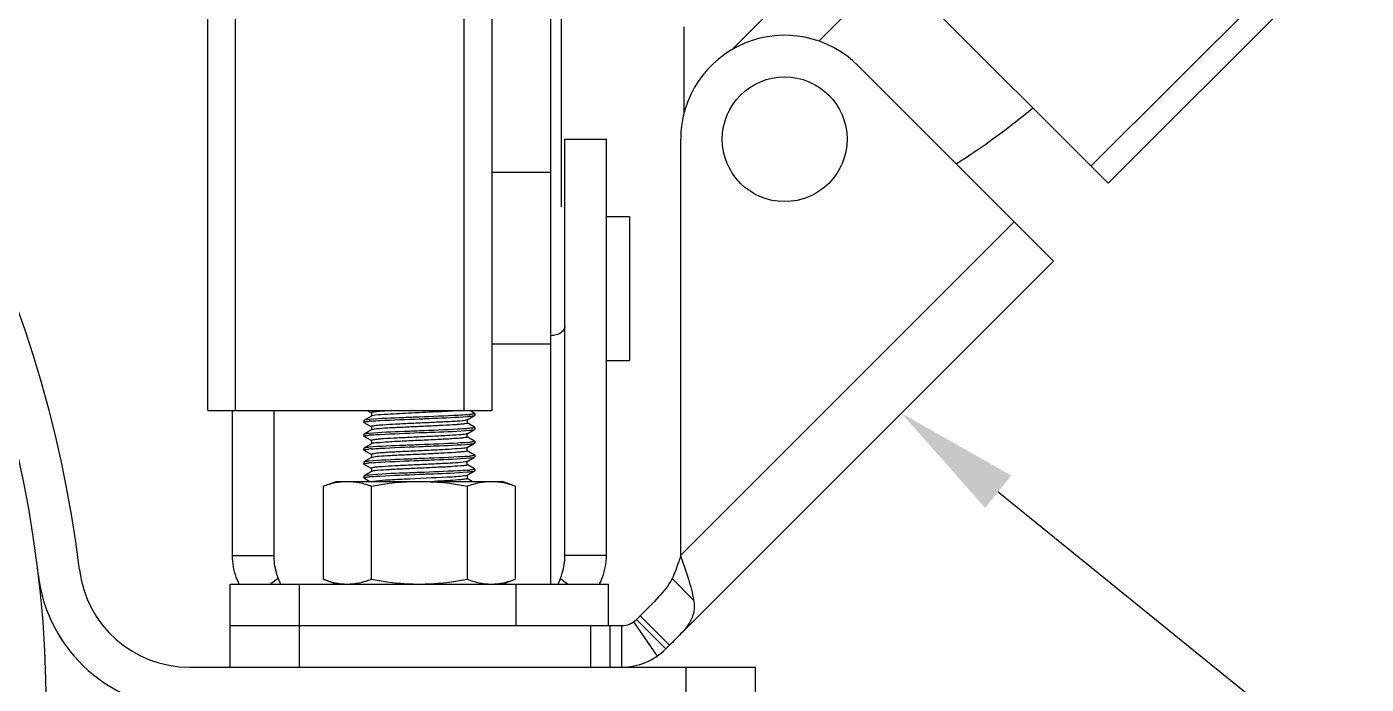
# Model space of a CAD drawing. Extents: x 4995099 to 5303443, y 4627657 to 4889583.
# Drawn here: x 5050194 to 5052343, y 4773080 to 4774135 of the extents above; entities that cross this region are included whole.
import ezdxf

# ---------------------------------------------------------------- set-up
doc = ezdxf.new("R2010")
doc.units = 0
doc.header["$LTSCALE"] = 1000
doc.header["$MEASUREMENT"] = 0
doc.layers.get('0').update_dxf_attribs({"color": 4, "linetype": 'CONTINUOUS'})

msp = doc.modelspace()

# ---------------------------------------------------------------- linework, layer by layer
at = {"linetype": 'Continuous'}
for p, q in [((5051051.9, 4773846.1), (5051051.9, 4777613.2)), ((5050484.7, 4773519.2), (5050484.7, 4777218.7)), ((5050529.2, 4773519.2), (5050529.2, 4777218.7)), ((5050896.2, 4773519.2), (5050896.2, 4777218.7)), ((5050940.7, 4773519.2), (5050940.7, 4777218.7)), ((5051901.7, 4773911.4), (5055083.4, 4777093.1)), ((5051929.2, 4773883.9), (5055111, 4777065.6)), ((5051324.9, 4774097.5), (5051795.5, 4774568.1)), ((5051035.2, 4773241.1), (5051035.2, 4774516.8)), ((5051465.2, 4774111.9), (5051858.4, 4774505.2)), ((5051606.8, 4774206.3), (5051929.2, 4773883.9)), ((5051606.8, 4774206.3), (5051929.2, 4773883.9)), ((5051248.9, 4773995.4), (5051248.9, 4774135)), ((5051841.6, 4773759.2), (5051528.1, 4774072.6)), ((5051057.5, 4773286.8), (5051057.5, 4773954.6)), ((5051057.5, 4773954.6), (5051124.2, 4773954.6)), ((5051124.2, 4773286.8), (5051124.2, 4773954.6)), ((5051243.3, 4773954.6), (5051243.3, 4773286.7)), ((5050940.7, 4773901.9), (5051035.2, 4773901.9)), ((5051124.2, 4773830.9), (5051161.4, 4773830.9)), ((5051243.3, 4773286.7), (5051778.7, 4773822.1)), ((5051841.6, 4773759.2), (5051219.4, 4773137)), ((5050940.7, 4773626.6), (5051035.2, 4773626.6)), ((5051124.2, 4773599.7), (5051161.4, 4773599.7)), ((5050484.7, 4773519.2), (5050940.7, 4773519.2)), ((5050523.6, 4773519.2), (5050523.6, 4773286.8)), ((5050590.4, 4773519.2), (5050590.4, 4773286.8)), ((5050741, 4773519.2), (5050747.2, 4773515.6)), ((5050912.7, 4773514.7), (5050904.9, 4773519.2)), ((5050735.1, 4773503.6), (5050734.9, 4773503.3)), ((5050734.9, 4773503.3), (5050734.9, 4773500.6)), ((5050735.1, 4773500.3), (5050734.9, 4773500.6)), ((5050747.2, 4773510.6), (5050735.1, 4773503.6)), ((5050735.1, 4773500.3), (5050747.2, 4773493.3)), ((5050747, 4773515.9), (5050747, 4773510.3)), ((5050900.6, 4773504.5), (5050912.7, 4773511.4)), ((5050912.7, 4773492.5), (5050900.6, 4773499.5)), ((5050900.8, 4773504.7), (5050900.8, 4773499.2)), ((5050912.7, 4773514.7), (5050912.9, 4773514.5)), ((5050912.7, 4773511.4), (5050912.9, 4773511.7)), ((5050912.9, 4773514.5), (5050912.9, 4773511.7)), ((5050735.1, 4773481.3), (5050734.9, 4773481.1)), ((5050734.9, 4773481.1), (5050734.9, 4773478.3)), ((5050735.1, 4773478.1), (5050734.9, 4773478.3)), ((5050747.2, 4773488.3), (5050735.1, 4773481.3)), ((5050735.1, 4773478.1), (5050747.2, 4773471.1)), ((5050747, 4773493.6), (5050747, 4773488.1)), ((5050900.6, 4773482.2), (5050912.7, 4773489.2)), ((5050912.7, 4773470.2), (5050900.6, 4773477.2)), ((5050900.8, 4773476.9), (5050900.8, 4773482.5)), ((5050912.7, 4773492.5), (5050912.9, 4773492.2)), ((5050912.7, 4773489.2), (5050912.9, 4773489.4)), ((5050912.9, 4773492.2), (5050912.9, 4773489.4)), ((5050735.1, 4773459.1), (5050734.9, 4773458.9)), ((5050734.9, 4773458.9), (5050734.9, 4773456.1)), ((5050735.1, 4773455.8), (5050734.9, 4773456.1)), ((5050747.2, 4773466.1), (5050735.1, 4773459.1)), ((5050735.1, 4773455.8), (5050747.2, 4773448.8)), ((5050747, 4773471.4), (5050747, 4773465.8)), ((5050747.5, 4773466.2), (5050747.2, 4773466.1)), ((5050900.6, 4773460), (5050912.7, 4773467)), ((5050912.7, 4773448), (5050900.6, 4773455)), ((5050900.8, 4773454.7), (5050900.8, 4773460.2)), ((5050912.7, 4773470.2), (5050912.9, 4773470)), ((5050912.7, 4773467), (5050912.9, 4773467.2)), ((5050912.9, 4773470), (5050912.9, 4773467.2)), ((5050735.1, 4773436.9), (5050734.9, 4773436.6)), ((5050734.9, 4773436.6), (5050734.9, 4773433.8)), ((5050735.1, 4773433.6), (5050734.9, 4773433.8)), ((5050747.2, 4773443.8), (5050735.1, 4773436.9)), ((5050735.1, 4773433.6), (5050747.2, 4773426.6)), ((5050747, 4773449.1), (5050747, 4773443.6)), ((5050900.6, 4773437.7), (5050900.3, 4773437.6)), ((5050900.6, 4773437.7), (5050912.7, 4773444.7)), ((5050900.8, 4773432.4), (5050900.8, 4773438)), ((5050912.7, 4773448), (5050912.9, 4773447.7)), ((5050912.7, 4773444.7), (5050912.9, 4773445)), ((5050912.9, 4773447.7), (5050912.9, 4773445)), ((5050735.1, 4773414.6), (5050734.9, 4773414.4)), ((5050734.9, 4773414.4), (5050734.9, 4773411.6)), ((5050735.1, 4773411.3), (5050734.9, 4773411.6)), ((5050747.2, 4773421.6), (5050735.1, 4773414.6)), ((5050747, 4773426.9), (5050747, 4773421.3)), ((5050912.7, 4773425.7), (5050900.6, 4773432.7)), ((5050900.6, 4773415.5), (5050912.7, 4773422.5)), ((5050900.8, 4773415.8), (5050900.8, 4773410.2)), ((5050912.7, 4773425.7), (5050912.9, 4773425.5)), ((5050912.7, 4773422.5), (5050912.9, 4773422.7)), ((5050912.9, 4773425.5), (5050912.9, 4773422.7)), ((5050669.8, 4773398.2), (5050690.4, 4773405.7)), ((5050669.8, 4773398.2), (5050669.8, 4773248.7)), ((5050690.4, 4773405.7), (5050957.4, 4773405.7)), ((5050735.1, 4773411.3), (5050744.8, 4773405.7)), ((5050746.9, 4773398.2), (5050746.9, 4773248.7)), ((5050908.8, 4773405.7), (5050900.6, 4773410.5)), ((5050901, 4773398.2), (5050901, 4773248.7)), ((5050978, 4773398.2), (5050957.4, 4773405.7)), ((5050978, 4773398.2), (5050978, 4773248.7)), ((5050523.6, 4773286.8), (5050590.4, 4773286.8)), ((5051124.2, 4773286.8), (5051057.5, 4773286.8)), ((5050520.3, 4773241.1), (5051127.5, 4773241.1)), ((5050520.3, 4773107.7), (5050520.3, 4773241.1)), ((5050597.4, 4773250), (5050585.9, 4773241.2)), ((5050597.4, 4773250), (5050601, 4773241.1)), ((5050631.5, 4773174.4), (5050631.5, 4773241.1)), ((5050690.4, 4773241.1), (5050669.8, 4773248.7)), ((5050957.4, 4773241.1), (5050978, 4773248.7)), ((5050979.6, 4773174.4), (5050979.6, 4773241.1)), ((5051046.8, 4773241.1), (5051050.4, 4773250)), ((5051050.4, 4773250), (5051061.9, 4773241.2)), ((5051127.5, 4773174.4), (5051127.5, 4773241.1)), ((5051229.6, 4773249.9), (5051264.1, 4773215.4)), ((5051167.6, 4773180.3), (5051205.4, 4773125.3)), ((5051178.2, 4773190.1), (5051172.3, 4773184.2)), ((5051219.4, 4773137), (5051172.3, 4773184.2)), ((5051225.4, 4773142.9), (5051178.2, 4773190.1)), ((5050520.3, 4773174.4), (5051148.7, 4773174.4)), ((5050631.5, 4773107.7), (5050631.5, 4773174.4)), ((5051099.1, 4773107.7), (5051099.1, 4773174.4)), ((5051130, 4773107.7), (5051130, 4773174.4)), ((5051148.7, 4773107.7), (5051148.7, 4773174.4)), ((5050455.1, 4773107.7), (5051363.3, 4773107.7)), ((5051252.1, 4772974.2), (5051252.1, 4773107.7)), ((5051363.3, 4772974.2), (5051363.3, 4773107.7))]:
    msp.add_line(p, q, dxfattribs=at)
msp.add_line((5051161.4, 4773830.9), (5051161.4, 4773599.7))
msp.add_lwpolyline([(5051752.9, 4773389.2), (5052306.3, 4772940.6)])
for centre, radius in [((5048410.5, 4773041), 1814.5), ((5051410.2, 4773954.6), 100.1)]:
    msp.add_circle(centre, radius, dxfattribs=at)
for centre, radius, start, end in [((5048410.5, 4773041), 1881.3, 6.8242, 173.1758), ((5051410.2, 4773954.6), 166.8, 45, 180), ((5051093.6, 4774857.1), 1112.2, 302.134, 309.9808), ((5050767, 4773248.4), 254.8, 94.4581, 95.3147), ((5050750.3, 4773502.7), 8.49, 105.0931, 106.1411), ((5050882.2, 4773751.1), 239.2, 274.444, 275.509), ((5050766.7, 4773229.7), 251.2, 94.457, 95.3557), ((5050874, 4773829.5), 340.2, 274.4234, 274.5497), ((5050766.6, 4773207.9), 250.8, 94.4561, 95.3622), ((5050882.2, 4773706.9), 239.5, 274.4414, 275.5078), ((5050766.8, 4773183.1), 253.4, 94.457, 95.331), ((5050882.1, 4773685.9), 240.7, 274.4467, 275.4882), ((5050767, 4773159.4), 254.8, 94.4581, 95.3147), ((5050750.3, 4773413.7), 8.49, 105.0931, 106.1411), ((5050882.2, 4773662.1), 239.2, 274.444, 275.509), ((5050455.1, 4773285.6), 177.9, 186.8242, 270), ((5050455.1, 4773285.6), 244.7, 186.8242, 270), ((5051148.7, 4773207.8), 33.4, 270, 315), ((5051148.7, 4773207.8), 100.1, 270, 315)]:
    msp.add_arc(centre, radius, start, end, dxfattribs=at)
for points, knots in [([(5051057.5, 4773655.2), (5051057.5, 4773653.2), (5051056.1, 4773648.7), (5051050.9, 4773643.6), (5051043.7, 4773640.3), (5051038.1, 4773639.5), (5051035.2, 4773639.5)], [0, 0, 0, 0, 0.209483, 0.444656, 0.71201, 1, 1, 1, 1]), ([(5050778.7, 4773519.2), (5050774.2, 4773518.9), (5050766.7, 4773518.4), (5050756.1, 4773517.9), (5050751.2, 4773516.7), (5050747, 4773516.6), (5050747, 4773515.9)], [0, 0, 0, 0, 0.415981, 0.731164, 0.928613, 1, 1, 1, 1]), ([(5050886.1, 4773519.2), (5050874.4, 4773518.3), (5050847.8, 4773516.9), (5050808.3, 4773515.4), (5050774.3, 4773512.9), (5050754.5, 4773512.6), (5050748.1, 4773510.9)], [0, 0, 0, 0, 0.256105, 0.576785, 0.855532, 1, 1, 1, 1]), ([(5050734.9, 4773500.6), (5050734.9, 4773500.7), (5050735.4, 4773500.9), (5050735.7, 4773501), (5050736, 4773501.1)], [0, 0, 0, 0, 0.313847, 1, 1, 1, 1]), ([(5050743.3, 4773504.9), (5050742.3, 4773504.8), (5050739.6, 4773504.4), (5050736.6, 4773504.4), (5050735.1, 4773503.6)], [0, 0, 0, 0, 0.37952, 1, 1, 1, 1]), ([(5050736, 4773501.1), (5050736.4, 4773501.2), (5050738.8, 4773501.7), (5050741.3, 4773501.9), (5050743.3, 4773502.1)], [0, 0, 0, 0, 0.163234, 1, 1, 1, 1]), ([(5050823.9, 4773508.9), (5050815.6, 4773508.6), (5050788.7, 4773507.4), (5050761.8, 4773506.6), (5050743.3, 4773504.9)], [0, 0, 0, 0, 0.308576, 1, 1, 1, 1]), ([(5050897.2, 4773503.6), (5050886.3, 4773502), (5050866.9, 4773501.3), (5050838.5, 4773499.8), (5050812.5, 4773498.7), (5050788, 4773497.5), (5050769.7, 4773496.5), (5050758.4, 4773495.6), (5050752.2, 4773495), (5050749.3, 4773494.4), (5050747, 4773494.1), (5050747, 4773493.6)], [0, 0, 0, 0, 0.218787, 0.386207, 0.566108, 0.736243, 0.875583, 0.928118, 0.966979, 0.991, 1, 1, 1, 1]), ([(5050747.1, 4773502.4), (5050751.9, 4773502.8), (5050777.4, 4773504.4), (5050803, 4773505.3), (5050823.9, 4773506.1)], [0, 0, 0, 0, 0.184575, 1, 1, 1, 1]), ([(5050748, 4773510.9), (5050747.8, 4773510.8), (5050747.6, 4773510.7), (5050747.3, 4773510.6), (5050747.2, 4773510.6)], [0, 0, 0, 0, 0.572041, 1, 1, 1, 1]), ([(5050900.8, 4773499.2), (5050900.8, 4773498.7), (5050898.6, 4773498.4), (5050895.7, 4773497.8), (5050889.8, 4773497.2), (5050878.7, 4773496.3), (5050860.8, 4773495.4), (5050836.7, 4773494.2), (5050811.1, 4773493.1), (5050782.5, 4773491.6), (5050762.8, 4773490.8), (5050751.6, 4773489.3)], [0, 0, 0, 0, 0.00884, 0.032379, 0.070466, 0.122006, 0.258971, 0.426878, 0.605536, 0.773444, 1, 1, 1, 1]), ([(5050900.7, 4773512.6), (5050896, 4773512.2), (5050870.4, 4773510.7), (5050844.8, 4773509.7), (5050823.9, 4773508.9)], [0, 0, 0, 0, 0.184436, 1, 1, 1, 1]), ([(5050823.9, 4773506.1), (5050831.5, 4773506.4), (5050857.1, 4773507.5), (5050882.7, 4773508.4), (5050900.6, 4773509.8)], [0, 0, 0, 0, 0.297863, 1, 1, 1, 1]), ([(5050900.6, 4773504.5), (5050900.4, 4773504.4), (5050899.3, 4773504), (5050898.2, 4773503.8), (5050897.2, 4773503.6)], [0, 0, 0, 0, 0.147905, 1, 1, 1, 1]), ([(5050900.6, 4773509.8), (5050903.4, 4773510), (5050907.3, 4773510.6), (5050911.6, 4773510.8), (5050912.7, 4773511.4)], [0, 0, 0, 0, 0.683734, 1, 1, 1, 1]), ([(5050912.1, 4773514), (5050911.7, 4773513.9), (5050909.4, 4773513.4), (5050907.1, 4773513.2), (5050905.1, 4773513)], [0, 0, 0, 0, 0.157623, 1, 1, 1, 1]), ([(5050912.9, 4773514.5), (5050912.9, 4773514.4), (5050912.6, 4773514.1), (5050912.3, 4773514.1), (5050912.1, 4773514)], [0, 0, 0, 0, 0.324871, 1, 1, 1, 1]), ([(5050734.9, 4773478.3), (5050734.9, 4773478.4), (5050735.3, 4773478.7), (5050735.6, 4773478.8), (5050735.8, 4773478.8)], [0, 0, 0, 0, 0.318631, 1, 1, 1, 1]), ([(5050743.3, 4773482.7), (5050742.3, 4773482.6), (5050739.6, 4773482.2), (5050736.6, 4773482.2), (5050735.1, 4773481.3)], [0, 0, 0, 0, 0.379704, 1, 1, 1, 1]), ([(5050735.8, 4773478.8), (5050736.2, 4773478.9), (5050738.6, 4773479.4), (5050741.1, 4773479.7), (5050743.2, 4773479.9)], [0, 0, 0, 0, 0.159226, 1, 1, 1, 1]), ([(5050823.9, 4773486.7), (5050815.6, 4773486.3), (5050788.8, 4773485.2), (5050761.9, 4773484.4), (5050743.3, 4773482.7)], [0, 0, 0, 0, 0.308379, 1, 1, 1, 1]), ([(5050898.8, 4773481.7), (5050895.1, 4773480.9), (5050884.8, 4773480.2), (5050866.1, 4773478.9), (5050841.9, 4773477.8), (5050815.4, 4773476.5), (5050790, 4773475.3), (5050770.9, 4773474.3), (5050759, 4773473.4), (5050752.5, 4773472.8), (5050749.5, 4773472.2), (5050747, 4773471.8), (5050747, 4773471.4)], [0, 0, 0, 0, 0.074051, 0.202548, 0.368862, 0.551322, 0.726125, 0.870472, 0.925123, 0.96561, 0.990669, 1, 1, 1, 1]), ([(5050747.1, 4773480.2), (5050751.8, 4773480.6), (5050777.4, 4773482.1), (5050803, 4773483), (5050823.9, 4773483.9)], [0, 0, 0, 0, 0.184524, 1, 1, 1, 1]), ([(5050751.6, 4773489.3), (5050751.1, 4773489.2), (5050749.6, 4773489), (5050748.1, 4773488.8), (5050747.2, 4773488.3)], [0, 0, 0, 0, 0.360643, 1, 1, 1, 1]), ([(5050900.8, 4773476.9), (5050900.8, 4773476.4), (5050898.2, 4773476.1), (5050894.9, 4773475.4), (5050887.9, 4773474.9), (5050875.1, 4773473.9), (5050854.9, 4773472.8), (5050828.2, 4773471.6), (5050800.9, 4773470.3), (5050776.7, 4773469.2), (5050759.5, 4773467.6), (5050750.2, 4773467.3), (5050747.5, 4773466.2)], [0, 0, 0, 0, 0.009911, 0.036684, 0.079861, 0.138026, 0.290611, 0.473012, 0.659513, 0.823824, 0.942824, 1, 1, 1, 1]), ([(5050900.2, 4773490.3), (5050895.5, 4773489.9), (5050870.1, 4773488.4), (5050844.6, 4773487.5), (5050823.9, 4773486.7)], [0, 0, 0, 0, 0.18595, 1, 1, 1, 1]), ([(5050823.9, 4773483.9), (5050832.3, 4773484.2), (5050859.4, 4773485.4), (5050886.5, 4773486.1), (5050905.1, 4773488)], [0, 0, 0, 0, 0.310578, 1, 1, 1, 1]), ([(5050900.6, 4773482.2), (5050900.4, 4773482.1), (5050899.8, 4773481.9), (5050899.2, 4773481.7), (5050898.8, 4773481.7)], [0, 0, 0, 0, 0.388593, 1, 1, 1, 1]), ([(5050909.9, 4773491.3), (5050909.3, 4773491.2), (5050906.3, 4773490.8), (5050903.4, 4773490.6), (5050901, 4773490.4)], [0, 0, 0, 0, 0.190828, 1, 1, 1, 1]), ([(5050905.1, 4773488), (5050906.1, 4773488), (5050908.6, 4773488.4), (5050911.3, 4773488.4), (5050912.7, 4773489.2)], [0, 0, 0, 0, 0.377935, 1, 1, 1, 1]), ([(5050912.9, 4773492.2), (5050912.9, 4773492.1), (5050911.9, 4773491.4), (5050910.8, 4773491.4), (5050909.9, 4773491.3)], [0, 0, 0, 0, 0.093121, 1, 1, 1, 1]), ([(5050734.9, 4773456.1), (5050734.9, 4773456.2), (5050735.4, 4773456.5), (5050735.7, 4773456.5), (5050735.9, 4773456.6)], [0, 0, 0, 0, 0.315061, 1, 1, 1, 1]), ([(5050743.2, 4773460.4), (5050742.2, 4773460.3), (5050739.5, 4773459.9), (5050736.6, 4773459.9), (5050735.1, 4773459.1)], [0, 0, 0, 0, 0.37931, 1, 1, 1, 1]), ([(5050735.9, 4773456.6), (5050736.3, 4773456.7), (5050738.7, 4773457.2), (5050741.1, 4773457.4), (5050743.2, 4773457.6)], [0, 0, 0, 0, 0.163145, 1, 1, 1, 1]), ([(5050823.9, 4773464.4), (5050815.6, 4773464.1), (5050788.7, 4773462.9), (5050761.7, 4773462.1), (5050743.2, 4773460.4)], [0, 0, 0, 0, 0.308852, 1, 1, 1, 1]), ([(5050899.9, 4773459.7), (5050896.8, 4773458.8), (5050887.3, 4773458.2), (5050869.5, 4773456.8), (5050845.3, 4773455.7), (5050818.2, 4773454.4), (5050792, 4773453.2), (5050772.1, 4773452.2), (5050759.6, 4773451.2), (5050752.8, 4773450.6), (5050749.6, 4773449.9), (5050747, 4773449.6), (5050747, 4773449.1)], [0, 0, 0, 0, 0.062951, 0.18524, 0.350271, 0.535399, 0.715185, 0.864922, 0.92187, 0.964113, 0.990297, 1, 1, 1, 1]), ([(5050747.1, 4773458), (5050751.8, 4773458.3), (5050777.4, 4773459.9), (5050803, 4773460.8), (5050823.9, 4773461.6)], [0, 0, 0, 0, 0.18453, 1, 1, 1, 1]), ([(5050900.8, 4773454.7), (5050900.8, 4773454.2), (5050898.3, 4773453.9), (5050895.2, 4773453.2), (5050888.5, 4773452.7), (5050876.4, 4773451.7), (5050856.9, 4773450.7), (5050831, 4773449.4), (5050804.2, 4773448.2), (5050780, 4773447.1), (5050761.7, 4773445.8), (5050751.8, 4773445.1), (5050748.4, 4773444.3)], [0, 0, 0, 0, 0.00951, 0.035123, 0.076469, 0.132247, 0.279239, 0.456494, 0.640275, 0.805971, 0.931424, 1, 1, 1, 1]), ([(5050900.7, 4773468.1), (5050896, 4773467.7), (5050870.4, 4773466.2), (5050844.8, 4773465.2), (5050823.9, 4773464.4)], [0, 0, 0, 0, 0.184477, 1, 1, 1, 1]), ([(5050823.9, 4773461.6), (5050832.3, 4773462), (5050859.4, 4773463.1), (5050886.5, 4773463.9), (5050905.1, 4773465.7)], [0, 0, 0, 0, 0.310323, 1, 1, 1, 1]), ([(5050900.6, 4773460), (5050900.5, 4773459.9), (5050900.3, 4773459.8), (5050900.1, 4773459.7), (5050899.9, 4773459.7)], [0, 0, 0, 0, 0.430479, 1, 1, 1, 1]), ([(5050912, 4773469.5), (5050911.7, 4773469.4), (5050909.4, 4773468.9), (5050907.1, 4773468.7), (5050905.1, 4773468.5)], [0, 0, 0, 0, 0.159145, 1, 1, 1, 1]), ([(5050905.1, 4773465.7), (5050906, 4773465.8), (5050908.6, 4773466.2), (5050911.3, 4773466.2), (5050912.7, 4773467)], [0, 0, 0, 0, 0.378132, 1, 1, 1, 1]), ([(5050912.9, 4773470), (5050912.9, 4773469.9), (5050912.6, 4773469.6), (5050912.3, 4773469.6), (5050912, 4773469.5)], [0, 0, 0, 0, 0.322656, 1, 1, 1, 1]), ([(5050734.9, 4773433.8), (5050734.9, 4773433.9), (5050735.3, 4773434.2), (5050735.6, 4773434.3), (5050735.9, 4773434.3)], [0, 0, 0, 0, 0.317967, 1, 1, 1, 1]), ([(5050743.2, 4773438.1), (5050742.2, 4773438.1), (5050739.5, 4773437.7), (5050736.6, 4773437.7), (5050735.1, 4773436.9)], [0, 0, 0, 0, 0.379296, 1, 1, 1, 1]), ([(5050735.9, 4773434.3), (5050736.2, 4773434.4), (5050738.7, 4773434.9), (5050741.2, 4773435.2), (5050743.3, 4773435.4)], [0, 0, 0, 0, 0.159617, 1, 1, 1, 1]), ([(5050823.9, 4773442.2), (5050815.6, 4773441.8), (5050788.7, 4773440.7), (5050761.7, 4773439.9), (5050743.2, 4773438.1)], [0, 0, 0, 0, 0.308927, 1, 1, 1, 1]), ([(5050895.1, 4773436.6), (5050883.6, 4773435.2), (5050863.7, 4773434.4), (5050835, 4773432.9), (5050809.6, 4773431.8), (5050786.1, 4773430.6), (5050768.6, 4773429.7), (5050757.8, 4773428.8), (5050752, 4773428.3), (5050749.2, 4773427.6), (5050747, 4773427.3), (5050747, 4773426.9)], [0, 0, 0, 0, 0.234088, 0.402448, 0.579889, 0.745639, 0.880314, 0.930897, 0.968237, 0.991317, 1, 1, 1, 1]), ([(5050747.1, 4773435.7), (5050751.9, 4773436.1), (5050777.4, 4773437.6), (5050803, 4773438.6), (5050823.9, 4773439.4)], [0, 0, 0, 0, 0.184554, 1, 1, 1, 1]), ([(5050748.4, 4773444.3), (5050748.2, 4773444.2), (5050747.8, 4773444.1), (5050747.4, 4773443.9), (5050747.2, 4773443.8)], [0, 0, 0, 0, 0.59312, 1, 1, 1, 1]), ([(5050900.7, 4773445.9), (5050896, 4773445.5), (5050870.4, 4773443.9), (5050844.8, 4773443), (5050823.9, 4773442.2)], [0, 0, 0, 0, 0.184455, 1, 1, 1, 1]), ([(5050823.9, 4773439.4), (5050832.3, 4773439.7), (5050859.4, 4773440.9), (5050886.5, 4773441.7), (5050905.1, 4773443.5)], [0, 0, 0, 0, 0.310595, 1, 1, 1, 1]), ([(5050900.3, 4773437.6), (5050900, 4773437.5), (5050898.3, 4773437), (5050896.6, 4773436.8), (5050895.1, 4773436.6)], [0, 0, 0, 0, 0.158312, 1, 1, 1, 1]), ([(5050912, 4773447.2), (5050911.7, 4773447.1), (5050909.4, 4773446.7), (5050907, 4773446.4), (5050905.1, 4773446.2)], [0, 0, 0, 0, 0.159397, 1, 1, 1, 1]), ([(5050905.1, 4773443.5), (5050906.1, 4773443.6), (5050908.6, 4773443.9), (5050911.3, 4773443.9), (5050912.7, 4773444.7)], [0, 0, 0, 0, 0.377931, 1, 1, 1, 1]), ([(5050912.9, 4773447.7), (5050912.9, 4773447.6), (5050912.5, 4773447.4), (5050912.3, 4773447.3), (5050912, 4773447.2)], [0, 0, 0, 0, 0.322005, 1, 1, 1, 1]), ([(5050734.9, 4773411.6), (5050734.9, 4773411.7), (5050735.4, 4773412), (5050735.7, 4773412.1), (5050736, 4773412.1)], [0, 0, 0, 0, 0.313847, 1, 1, 1, 1]), ([(5050743.3, 4773415.9), (5050742.3, 4773415.8), (5050739.6, 4773415.4), (5050736.6, 4773415.5), (5050735.1, 4773414.6)], [0, 0, 0, 0, 0.37952, 1, 1, 1, 1]), ([(5050736, 4773412.1), (5050736.4, 4773412.2), (5050738.8, 4773412.7), (5050741.3, 4773412.9), (5050743.3, 4773413.1)], [0, 0, 0, 0, 0.163234, 1, 1, 1, 1]), ([(5050823.9, 4773419.9), (5050815.6, 4773419.6), (5050788.7, 4773418.5), (5050761.8, 4773417.7), (5050743.3, 4773415.9)], [0, 0, 0, 0, 0.308576, 1, 1, 1, 1]), ([(5050747.1, 4773413.5), (5050751.9, 4773413.8), (5050777.4, 4773415.4), (5050803, 4773416.3), (5050823.9, 4773417.1)], [0, 0, 0, 0, 0.184575, 1, 1, 1, 1]), ([(5050748, 4773421.9), (5050747.8, 4773421.8), (5050747.6, 4773421.8), (5050747.3, 4773421.7), (5050747.2, 4773421.6)], [0, 0, 0, 0, 0.572041, 1, 1, 1, 1]), ([(5050900.6, 4773432.2), (5050898.6, 4773430.9), (5050890.3, 4773431), (5050875.3, 4773429.1), (5050853.1, 4773428.3), (5050827.4, 4773427), (5050801.1, 4773425.8), (5050777.8, 4773424.7), (5050760.5, 4773423.4), (5050751.2, 4773422.8), (5050748.1, 4773421.9)], [0, 0, 0, 0, 0.046973, 0.152409, 0.303029, 0.479455, 0.658932, 0.818305, 0.937036, 1, 1, 1, 1]), ([(5050897.2, 4773414.7), (5050888, 4773413.3), (5050855.6, 4773411.8), (5050813, 4773409.8), (5050773.5, 4773407.7), (5050757, 4773406.7), (5050750.8, 4773405.7)], [0, 0, 0, 0, 0.190457, 0.661719, 0.871239, 1, 1, 1, 1]), ([(5050900.7, 4773423.6), (5050896, 4773423.2), (5050870.4, 4773421.7), (5050844.8, 4773420.8), (5050823.9, 4773419.9)], [0, 0, 0, 0, 0.184436, 1, 1, 1, 1]), ([(5050823.9, 4773417.1), (5050831.5, 4773417.5), (5050857.1, 4773418.5), (5050882.7, 4773419.4), (5050900.6, 4773420.8)], [0, 0, 0, 0, 0.297863, 1, 1, 1, 1]), ([(5050900.6, 4773415.5), (5050900.4, 4773415.4), (5050899.3, 4773415), (5050898.2, 4773414.8), (5050897.2, 4773414.7)], [0, 0, 0, 0, 0.147905, 1, 1, 1, 1]), ([(5050900.8, 4773432.4), (5050900.8, 4773432.4), (5050900.8, 4773432.3), (5050900.7, 4773432.2), (5050900.6, 4773432.2)], [0, 0, 0, 0, 0.402304, 1, 1, 1, 1]), ([(5050900.6, 4773420.8), (5050903.4, 4773421), (5050907.3, 4773421.6), (5050911.6, 4773421.8), (5050912.7, 4773422.5)], [0, 0, 0, 0, 0.683734, 1, 1, 1, 1]), ([(5050912.1, 4773425), (5050911.7, 4773424.9), (5050909.4, 4773424.4), (5050907.1, 4773424.2), (5050905.1, 4773424)], [0, 0, 0, 0, 0.157623, 1, 1, 1, 1]), ([(5050912.9, 4773425.5), (5050912.9, 4773425.4), (5050912.6, 4773425.2), (5050912.3, 4773425.1), (5050912.1, 4773425)], [0, 0, 0, 0, 0.324871, 1, 1, 1, 1]), ([(5050669.8, 4773398.2), (5050676.1, 4773400.5), (5050688.7, 4773404.3), (5050701.8, 4773405.7), (5050708.3, 4773405.7)], [0, 0, 0, 0, 0.506411, 1, 1, 1, 1]), ([(5050708.3, 4773405.7), (5050714.8, 4773405.7), (5050728, 4773404.3), (5050740.6, 4773400.5), (5050746.9, 4773398.2)], [0, 0, 0, 0, 0.493589, 1, 1, 1, 1]), ([(5050900.8, 4773410.2), (5050900.8, 4773409.8), (5050899, 4773409.5), (5050896.7, 4773409), (5050891.8, 4773408.5), (5050882.7, 4773407.7), (5050867.6, 4773406.7), (5050854.8, 4773406.1), (5050847.7, 4773405.7)], [0, 0, 0, 0, 0.020558, 0.074229, 0.161254, 0.279605, 0.598487, 1, 1, 1, 1]), ([(5050901, 4773398.2), (5050907.2, 4773400.5), (5050919.8, 4773404.3), (5050933, 4773405.7), (5050939.5, 4773405.7)], [0, 0, 0, 0, 0.506411, 1, 1, 1, 1]), ([(5050939.5, 4773405.7), (5050946, 4773405.7), (5050959.1, 4773404.3), (5050971.8, 4773400.5), (5050978, 4773398.2)], [0, 0, 0, 0, 0.493589, 1, 1, 1, 1]), ([(5050523.6, 4773286.8), (5050523.6, 4773275.1), (5050526.5, 4773259.2), (5050532.8, 4773244.8), (5050534.5, 4773241.2)], [0, 0, 0, 0, 0.746457, 1, 1, 1, 1]), ([(5050590.4, 4773286.8), (5050590.4, 4773283.6), (5050591, 4773271.1), (5050594, 4773258.7), (5050597.4, 4773250)], [0, 0, 0, 0, 0.253697, 1, 1, 1, 1]), ([(5051050.4, 4773250), (5051051.5, 4773252.9), (5051055.6, 4773264.7), (5051057.5, 4773277.3), (5051057.5, 4773286.8)], [0, 0, 0, 0, 0.246008, 1, 1, 1, 1]), ([(5051113.3, 4773241.2), (5051115, 4773244.8), (5051121.3, 4773259.2), (5051124.2, 4773275.1), (5051124.2, 4773286.8)], [0, 0, 0, 0, 0.253543, 1, 1, 1, 1]), ([(5051243.3, 4773286.7), (5051242.3, 4773283.6), (5051238.3, 4773271.1), (5051233.8, 4773258.7), (5051229.6, 4773249.9)], [0, 0, 0, 0, 0.255061, 1, 1, 1, 1]), ([(5051243.3, 4773286.7), (5051247.6, 4773274.2), (5051255.7, 4773250.8), (5051262.3, 4773226.8), (5051264.1, 4773215.4)], [0, 0, 0, 0, 0.53484, 1, 1, 1, 1]), ([(5050669.8, 4773248.7), (5050676.1, 4773246.4), (5050688.7, 4773242.6), (5050701.8, 4773241.1), (5050708.3, 4773241.1)], [0, 0, 0, 0, 0.506411, 1, 1, 1, 1]), ([(5050708.3, 4773241.1), (5050714.8, 4773241.1), (5050728, 4773242.6), (5050740.6, 4773246.4), (5050746.9, 4773248.7)], [0, 0, 0, 0, 0.493589, 1, 1, 1, 1]), ([(5050901, 4773248.7), (5050907.2, 4773246.4), (5050919.8, 4773242.6), (5050933, 4773241.1), (5050939.5, 4773241.1)], [0, 0, 0, 0, 0.506411, 1, 1, 1, 1]), ([(5050939.5, 4773241.1), (5050946, 4773241.1), (5050959.1, 4773242.6), (5050971.8, 4773246.4), (5050978, 4773248.7)], [0, 0, 0, 0, 0.493589, 1, 1, 1, 1]), ([(5051229.6, 4773249.9), (5051224.3, 4773239), (5051207, 4773218.5), (5051188.2, 4773200.2), (5051178.2, 4773190.1)], [0, 0, 0, 0, 0.46168, 1, 1, 1, 1]), ([(5051264.1, 4773215.4), (5051265.2, 4773209.1), (5051265.6, 4773196.1), (5051257.7, 4773177.3), (5051243, 4773160.3), (5051231.5, 4773149.1), (5051225.4, 4773142.9)], [0, 0, 0, 0, 0.222359, 0.440545, 0.696247, 1, 1, 1, 1])]:
    msp.add_open_spline(points, degree=3, knots=knots, dxfattribs=at)
for points in [[(5050746.9, 4773398.2), (5050772.2, 4773402.9), (5050798.1, 4773405.7), (5050823.9, 4773405.7)], [(5050823.9, 4773405.7), (5050849.7, 4773405.7), (5050875.6, 4773402.9), (5050901, 4773398.2)], [(5050746.9, 4773248.7), (5050772.2, 4773244), (5050798.1, 4773241.1), (5050823.9, 4773241.1)], [(5050823.9, 4773241.1), (5050849.7, 4773241.1), (5050875.6, 4773244), (5050901, 4773248.7)]]:
    msp.add_open_spline(points, degree=3, dxfattribs=at)
msp.add_solid([(5051731.9, 4773363.3), (5051597.5, 4773515.1), (5051773.9, 4773415.1)])

doc.saveas('drawing.dxf')
